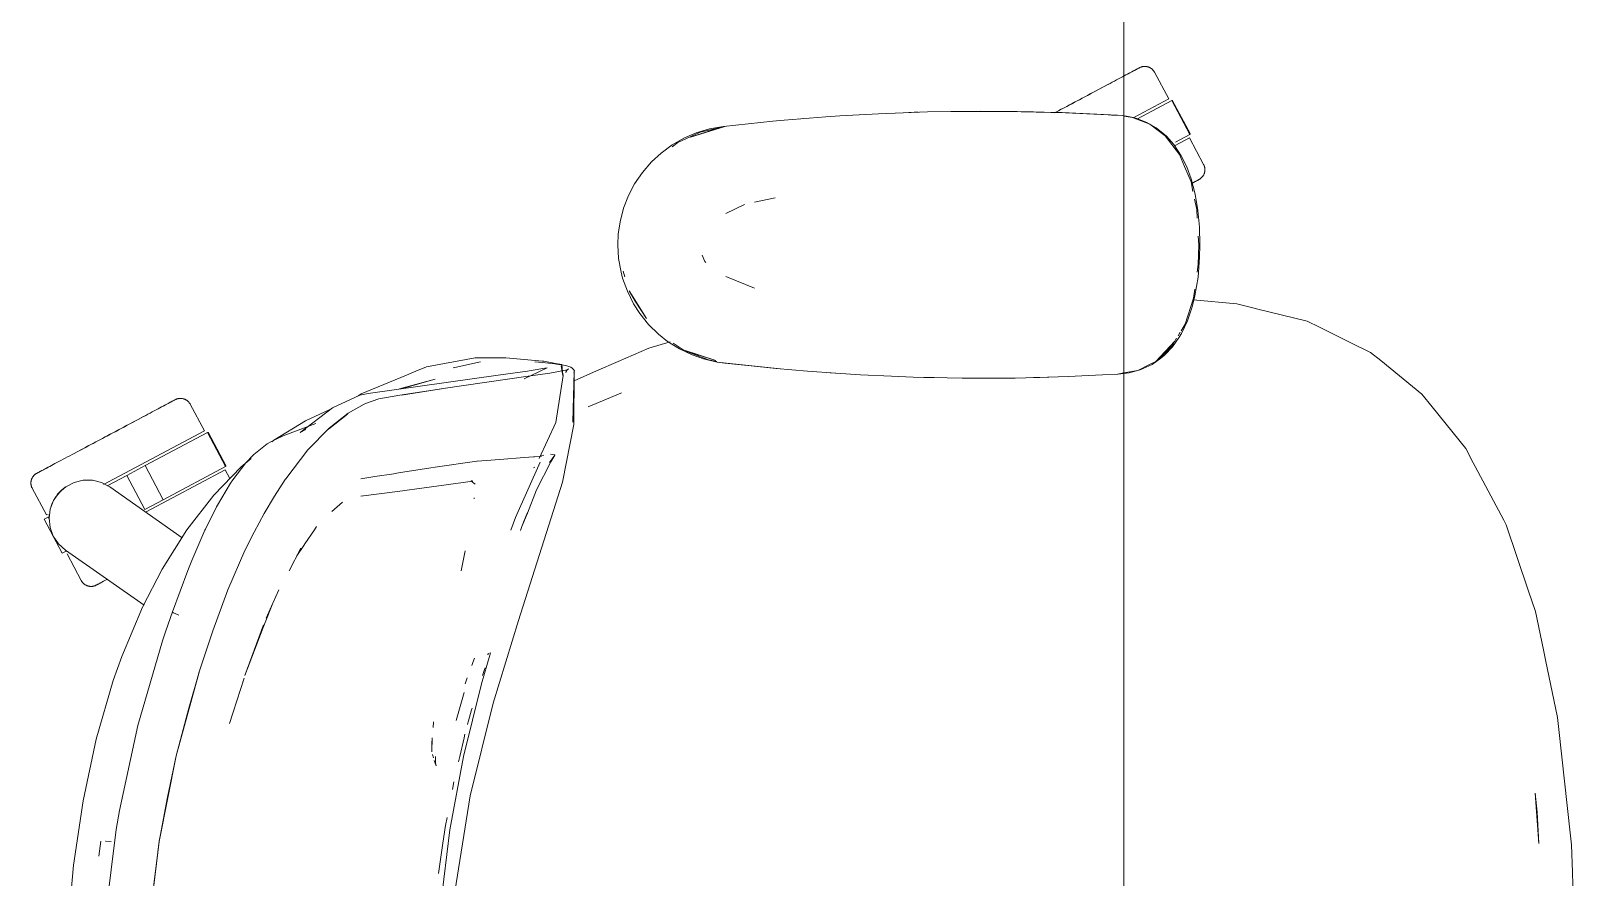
# Model space of a CAD drawing. Header units: millimetres. Extents: x 155927 to 295199, y -4084 to 97293.
# Drawn here: x 179782 to 180343, y 10478 to 10785 of the extents above; entities that cross this region are included whole.
import ezdxf

# ---------------------------------------------------------------- set-up
doc = ezdxf.new("R2010")
doc.units = ezdxf.units.MM
doc.header["$MEASUREMENT"] = 0
doc.layers.add('G-IMPT', color=8, linetype='CONTINUOUS', lineweight=9)
doc.layers.add('I-FURN', color=8, linetype='CONTINUOUS', lineweight=9)

msp = doc.modelspace()

# ---------------------------------------------------------------- linework, layer by layer
at = {"layer": 'G-IMPT'}
for p, q in [((180051.37, 10752.03), (180033.44, 10750.12)), ((180055.5, 10752.37), (180051.37, 10752.03)), ((180070.55, 10753.62), (180055.5, 10752.37)), ((180062.37, 10752.97), (180060.69, 10752.8)), ((180070.55, 10753.62), (180075.64, 10753.95)), ((180075.64, 10753.95), (180089.78, 10754.76)), ((180095.8, 10755.01), (180089.78, 10754.76)), ((180095.8, 10755.01), (180107.56, 10755.4)), ((180100.69, 10755.15), (180102.62, 10755.26)), ((180102.62, 10755.26), (180104.12, 10755.28)), ((180115.98, 10755.57), (180107.56, 10755.4)), ((180115.98, 10755.57), (180126.78, 10755.65)), ((180115.98, 10755.57), (180136.17, 10755.61)), ((180115.98, 10755.57), (180146, 10755.45)), ((180146, 10755.45), (180126.78, 10755.65)), ((180136.17, 10755.61), (180146, 10755.45)), ((180136.17, 10755.61), (180157.56, 10755.11)), ((180136.17, 10755.61), (180156.35, 10755.15)), ((180136.17, 10755.57), (180138.2, 10755.59)), ((180138.2, 10755.59), (180140.11, 10755.52)), ((180146, 10755.45), (180157.56, 10755.11)), ((180157.56, 10755.11), (180156.35, 10755.15)), ((180156.35, 10755.15), (180178.14, 10754.06)), ((180156.35, 10755.15), (180176.53, 10754.17)), ((180157.56, 10755.11), (180178.14, 10754.06)), ((180174.3, 10754.25), (180176.53, 10754.17)), ((180178.14, 10754.06), (180176.53, 10754.17)), ((180178.14, 10754.06), (180179.78, 10753.81)), ((180182, 10753.34), (180178.83, 10753.82)), ((180182.18, 10753.36), (180179.78, 10753.81)), ((180182, 10753.34), (180188.2, 10750.93)), ((180182.18, 10753.36), (180183.52, 10752.99)), ((180187.17, 10751.6), (180183.52, 10752.99)), ((180187.17, 10751.6), (180190.6, 10749.64)), ((180188.2, 10750.93), (180193.82, 10746.76)), ((180019.3, 10745.95), (180014.85, 10743.44)), ((180024.98, 10748.08), (180016.92, 10744.34)), ((180019.3, 10745.95), (180023.53, 10747.76)), ((180033.95, 10750.12), (180021.49, 10746.29)), ((180021.49, 10746.29), (180030.64, 10749.21)), ((180023.53, 10747.76), (180028.4, 10749.23)), ((180024.98, 10748.08), (180033.39, 10749.99)), ((180033.44, 10750.12), (180028.4, 10749.23)), ((180033.95, 10750.12), (180030.64, 10749.21)), ((180190.6, 10749.64), (180194.34, 10746.57)), ((180193.82, 10746.76), (180199.04, 10739.97)), ((180197.01, 10743.53), (180194.34, 10746.57)), ((180010.77, 10740.44), (180007.33, 10737.28)), ((180010.77, 10740.44), (180014.85, 10743.44)), ((180014.81, 10742.75), (180016.92, 10744.34)), ((180199.66, 10739.48), (180197.01, 10743.53)), ((180199.04, 10739.97), (180200.88, 10735.58)), ((180004.01, 10733.44), (180007.33, 10737.28)), ((180199.66, 10739.48), (180201.65, 10735.41)), ((180203.21, 10729.96), (180200.88, 10735.58)), ((180203.23, 10731.07), (180201.65, 10735.41)), ((180001.18, 10729.27), (179998.99, 10725.11)), ((180001.18, 10729.27), (180004.01, 10733.44)), ((180203.21, 10729.96), (180203.91, 10726.49)), ((180203.23, 10731.07), (180204.66, 10725.59)), ((179998.99, 10725.11), (179997.16, 10720.4)), ((180052.16, 10724.15), (180044.72, 10722.58)), ((180204.48, 10723.75), (180205.25, 10720)), ((180205.66, 10719.66), (180204.66, 10725.59)), ((179995.9, 10715.53), (179997.16, 10720.4)), ((180034.32, 10718.55), (180041.11, 10721.82)), ((180040.92, 10721.77), (180041.11, 10721.82)), ((180205.25, 10720), (180205.44, 10716.79)), ((180205.66, 10719.66), (180206.23, 10713.51)), ((179995.9, 10715.53), (179995.25, 10711.02)), ((180206.41, 10707.17), (180206.23, 10713.51)), ((179995.08, 10707.17), (179995.25, 10711.02)), ((179995.08, 10707.17), (179995.37, 10702.13)), ((180205.8, 10700.01), (180206.03, 10707.17)), ((180205.84, 10710.28), (180206.03, 10707.17)), ((180206.32, 10702.66), (180206.41, 10707.17)), ((179995.37, 10702.13), (179996.25, 10697.18)), ((180025.69, 10703.34), (180026.71, 10701.12)), ((180026.71, 10701.12), (180026.66, 10701.2)), ((180026.71, 10701.12), (180027, 10700.67)), ((180206.32, 10702.66), (180205.74, 10695.35)), ((179996.25, 10697.18), (179996.82, 10695.05)), ((179998.53, 10690.28), (179996.82, 10695.05)), ((179997.62, 10695.49), (179997, 10697.52)), ((180044.66, 10691.45), (180034.23, 10695.6)), ((180204.62, 10688.59), (180205.74, 10695.35)), ((180205.8, 10700.01), (180205.41, 10697.22)), ((179998.53, 10690.28), (180000.77, 10685.77)), ((179999.17, 10690.38), (180001.33, 10686.7)), ((179999.17, 10690.38), (180005.5, 10680.43)), ((180204.54, 10691.04), (180204.07, 10687.75)), ((180000.77, 10685.77), (180003.03, 10682.22)), ((180001.33, 10686.7), (180005.5, 10680.43)), ((180204.07, 10687.75), (180201.04, 10678.35)), ((180203.65, 10684.66), (180201.91, 10679.57)), ((180203.65, 10684.66), (180204.62, 10688.59)), ((180203.94, 10687.13), (180219.82, 10685.68)), ((180219.82, 10685.68), (180225.11, 10684.38)), ((180227.48, 10683.8), (180225.11, 10684.38)), ((180245.42, 10679.4), (180227.48, 10683.8)), ((180006.22, 10678.25), (180003.03, 10682.22)), ((180006.22, 10678.25), (180009.83, 10674.7)), ((180201.04, 10678.35), (180199.58, 10675.9)), ((180201.91, 10679.57), (180199.7, 10674.94)), ((180249.79, 10677.25), (180245.42, 10679.4)), ((180009.83, 10674.7), (180013.14, 10672.08)), ((180197.28, 10672.14), (180190.37, 10664.75)), ((180197.28, 10672.14), (180196, 10670.67)), ((180197.97, 10673.21), (180196.08, 10670.05)), ((180196.45, 10670.11), (180198.9, 10673.56)), ((180199.3, 10675.43), (180198.47, 10674.05)), ((180199.7, 10674.94), (180198.9, 10673.56)), ((180249.79, 10677.25), (180261.25, 10671.61)), ((180006.3, 10669.63), (179995.18, 10664.78)), ((180006.3, 10669.63), (180014.12, 10671.89)), ((180017.46, 10669.35), (180013.14, 10672.08)), ((180018.78, 10668.95), (180015.21, 10671.38)), ((180017.46, 10669.35), (180022.04, 10667.16)), ((180018.78, 10668.95), (180021.49, 10668.05)), ((180018.78, 10668.95), (180030.64, 10665.14)), ((180028.01, 10665.35), (180019.82, 10668.55)), ((180021.49, 10668.05), (180030.64, 10665.14)), ((180022.04, 10667.16), (180026.18, 10665.71)), ((180196.08, 10670.05), (180190.37, 10664.75)), ((180190.37, 10664.75), (180192.78, 10666.98)), ((180193.59, 10667.06), (180192.26, 10665.93)), ((180195.86, 10670.52), (180192.78, 10666.98)), ((180193.59, 10667.06), (180196.45, 10670.11)), ((180268.42, 10668.08), (180261.25, 10671.61)), ((180272.07, 10665.11), (180268.42, 10668.08)), ((179918.39, 10659.82), (179921.76, 10661.21)), ((179925.62, 10662.81), (179921.76, 10661.21)), ((179943.31, 10666.05), (179925.62, 10662.81)), ((179935.87, 10662.59), (179935.3, 10662.44)), ((179945.18, 10664.64), (179935.87, 10662.59)), ((179943.31, 10666.05), (179950.28, 10666.07)), ((179954.45, 10666.07), (179950.28, 10666.07)), ((179951.59, 10659.86), (179962.25, 10661.3)), ((179958.41, 10665.73), (179954.45, 10666.07)), ((179958.41, 10665.73), (179967.73, 10664.93)), ((179961.01, 10658.49), (179969.44, 10662.49)), ((179963.55, 10661.52), (179962.25, 10661.3)), ((179968.57, 10662.35), (179963.55, 10661.52)), ((179967.56, 10664.41), (179964.97, 10664.62)), ((179967.56, 10664.41), (179972.25, 10663.89)), ((179967.73, 10664.93), (179968.2, 10664.89)), ((179972.45, 10664.08), (179968.2, 10664.89)), ((179969.44, 10662.49), (179968.57, 10662.35)), ((179976.68, 10661.69), (179970.41, 10660.59)), ((179972.86, 10663.82), (179972.25, 10663.89)), ((179972.45, 10664.08), (179974.77, 10663.63)), ((179972.86, 10663.82), (179976.14, 10663.28)), ((179974.54, 10663.22), (179975.16, 10659.68)), ((179974.54, 10663.22), (179975.22, 10659.64)), ((179975.16, 10659.68), (179974.77, 10663.63)), ((179976.06, 10661.52), (179977.15, 10662.08)), ((179976.06, 10661.52), (179976.68, 10661.69)), ((179976.14, 10663.28), (179978, 10662.73)), ((179976.33, 10661.15), (179976.25, 10660.65)), ((179976.33, 10661.15), (179976.65, 10661.69)), ((179976.65, 10661.69), (179977.15, 10662.08)), ((179978.54, 10662.41), (179978, 10662.73)), ((179978.54, 10662.41), (179978.92, 10661.92)), ((179978.7, 10642.78), (179979.28, 10661.22)), ((179979.31, 10661.34), (179978.92, 10661.92)), ((179979.31, 10661.34), (179979.12, 10660.48)), ((179987.34, 10661.36), (179979.17, 10657.79)), ((179979.28, 10661.22), (179979.18, 10660.76)), ((179995.18, 10664.78), (179987.34, 10661.36)), ((180031.14, 10664.55), (180026.18, 10665.71)), ((180031.06, 10664.77), (180028.01, 10665.35)), ((180031.14, 10664.55), (180054.09, 10662.1)), ((180031.14, 10664.55), (180033.95, 10664.22)), ((180031.14, 10664.55), (180052.57, 10662.2)), ((180054.09, 10662.1), (180033.95, 10664.22)), ((180052.57, 10662.2), (180063.97, 10661.22)), ((180074.26, 10660.49), (180063.97, 10661.22)), ((180183.88, 10661.54), (180178.83, 10660.6)), ((180180.76, 10660.67), (180184.72, 10661.74)), ((180188.14, 10663.64), (180183.88, 10661.54)), ((180189.04, 10663.72), (180184.72, 10661.74)), ((180188.14, 10663.64), (180190.37, 10664.75)), ((180189.04, 10663.72), (180192.26, 10665.93)), ((180272.07, 10665.11), (180287.02, 10652.94)), ((179901.94, 10653.03), (179918.39, 10659.82)), ((179951.59, 10659.86), (179904.37, 10653.19)), ((179928.8, 10658.31), (179915.85, 10654.81)), ((179928.8, 10658.31), (179916.91, 10654.96)), ((179931.68, 10654.92), (179962.56, 10659.47)), ((179962.56, 10659.47), (179970.41, 10660.59)), ((179972.51, 10642.59), (179975.22, 10659.64)), ((179978.7, 10642.78), (179979.18, 10660.76)), ((179979.12, 10660.48), (179979.14, 10660.59)), ((179979.14, 10641.89), (179979.18, 10660.76)), ((179979.18, 10660.76), (179979.14, 10660.59)), ((180072.22, 10660.62), (180070.8, 10660.76)), ((180072.22, 10660.62), (180074.12, 10660.53)), ((180074.26, 10660.49), (180083.13, 10659.93)), ((180094.44, 10659.39), (180083.13, 10659.93)), ((180094.44, 10659.39), (180102.31, 10659.09)), ((180114.62, 10658.8), (180102.31, 10659.09)), ((180106.19, 10659.01), (180107.84, 10658.93)), ((180107.84, 10658.93), (180109.92, 10658.93)), ((180114.62, 10658.8), (180120.09, 10658.73)), ((180134.81, 10658.72), (180120.09, 10658.73)), ((180139.32, 10658.77), (180134.81, 10658.72)), ((180139.32, 10658.77), (180154.99, 10659.15)), ((180146.04, 10658.95), (180148.26, 10658.95)), ((180151.59, 10659.09), (180148.26, 10658.95)), ((180154.99, 10659.15), (180158.53, 10659.27)), ((180171.09, 10659.89), (180158.53, 10659.27)), ((180171.09, 10659.89), (180176.76, 10660.17)), ((180178.83, 10660.6), (180176.53, 10660.17)), ((180176.76, 10660.17), (180178.83, 10660.43)), ((180178.83, 10660.43), (180180.76, 10660.67)), ((179891.44, 10647.91), (179898.02, 10650.97)), ((179898.02, 10650.97), (179901.38, 10652.54)), ((179900.77, 10652.26), (179901.94, 10653.03)), ((179904.37, 10653.19), (179901.38, 10652.54)), ((179903.45, 10649.47), (179908.24, 10651.22)), ((179908.24, 10651.22), (179915.91, 10652.53)), ((179931.08, 10654.82), (179915.91, 10652.53)), ((179931.68, 10654.92), (179916.49, 10652.59)), ((179931.08, 10654.82), (179916.49, 10652.59)), ((179984.28, 10648.33), (179996.14, 10653.25)), ((179996.4, 10653.35), (179996.14, 10653.25)), ((180287.02, 10652.94), (180290.78, 10648.27)), ((179879.79, 10638.99), (179891.44, 10647.91)), ((179881.68, 10643.28), (179890.31, 10647.26)), ((179896.97, 10645.64), (179890.02, 10640.25)), ((179890.23, 10640.55), (179897.2, 10645.97)), ((179896.97, 10645.64), (179893.59, 10643.05)), ((179897.2, 10645.97), (179903.03, 10649.26)), ((179903.45, 10649.47), (179903.03, 10649.26)), ((180302.99, 10633.14), (180290.78, 10648.27)), ((179870.23, 10636.16), (179881.68, 10643.28)), ((179885.45, 10642.23), (179873.54, 10637.72)), ((179879.79, 10638.99), (179881.74, 10640.11)), ((179890.23, 10640.55), (179882.5, 10632.65)), ((179890.02, 10640.25), (179893.59, 10643.05)), ((179972.51, 10642.59), (179966.55, 10629.49)), ((179974.94, 10620.94), (179979.14, 10641.89)), ((179867.74, 10634.86), (179862.88, 10630.99)), ((179868.88, 10635.47), (179867.74, 10634.86)), ((179868.88, 10635.47), (179871.31, 10636.64)), ((179870.23, 10636.16), (179869.47, 10635.66)), ((179871.31, 10636.64), (179873.54, 10637.72)), ((180302.99, 10633.14), (180305.7, 10628.01)), ((179859.98, 10627.97), (179855.27, 10621.84)), ((179861.98, 10629.55), (179858.31, 10626.55)), ((179859.98, 10627.97), (179862.88, 10630.99)), ((179882.5, 10632.65), (179874.47, 10622.21)), ((179943.92, 10628.61), (179928.71, 10626.4)), ((179943.92, 10628.61), (179944, 10628.62)), ((179944, 10628.62), (179952.25, 10629.24)), ((179961.09, 10629.87), (179952.25, 10629.24)), ((179957.97, 10608.12), (179966.89, 10628.27)), ((179961.09, 10629.87), (179964.5, 10630.12)), ((179964.87, 10630.17), (179964.5, 10630.12)), ((179964.87, 10630.17), (179967.33, 10630.45)), ((179965.52, 10618.22), (179970.8, 10628.33)), ((179967.33, 10630.45), (179967.39, 10630.47)), ((179968.17, 10630.75), (179967.39, 10630.47)), ((179972.15, 10630.79), (179970.31, 10628.08)), ((179970.58, 10631.15), (179971.43, 10631.06)), ((179972.15, 10630.79), (179970.8, 10628.33)), ((179971.43, 10631.06), (179972.12, 10630.91)), ((179972.12, 10630.91), (179972.15, 10630.79)), ((179972.15, 10630.79), (179972.18, 10630.62)), ((180306.42, 10626.63), (180305.7, 10628.01)), ((179858.31, 10626.55), (179848.35, 10616.25)), ((179855.27, 10621.84), (179854.4, 10620.55)), ((179870.42, 10615.86), (179874.31, 10621.96)), ((179874.47, 10622.21), (179874.31, 10621.96)), ((179906.89, 10622.96), (179901.81, 10622.22)), ((179906.89, 10622.96), (179913.72, 10624.03)), ((179913.72, 10624.03), (179915.38, 10624.29)), ((179927.16, 10626.15), (179915.38, 10624.29)), ((179928.71, 10626.4), (179927.16, 10626.15)), ((179964.51, 10626.1), (179964.95, 10626.37)), ((180306.42, 10626.63), (180316.72, 10607.12)), ((179838.55, 10603.65), (179848.35, 10616.25)), ((179849.67, 10612.55), (179854.4, 10620.55)), ((179915.08, 10617.61), (179901.72, 10615.83)), ((179915.08, 10617.61), (179942.41, 10621.35)), ((179943.26, 10620.23), (179941.7, 10621.47)), ((179941.91, 10621.44), (179942.15, 10621.39)), ((179942.41, 10621.35), (179942.15, 10621.39)), ((179958.95, 10570.7), (179974.94, 10620.94)), ((179965.52, 10618.22), (179962.26, 10609.75)), ((179845.14, 10603.5), (179849.67, 10612.55)), ((179845.14, 10603.5), (179849.36, 10611.95)), ((179845.36, 10603.94), (179849.67, 10612.55)), ((179849.67, 10612.55), (179849.36, 10611.95)), ((179870.42, 10615.86), (179866.66, 10609.63)), ((179891.22, 10610.33), (179895.13, 10613.67)), ((179901.72, 10615.83), (179902.19, 10615.97)), ((179942.91, 10615.28), (179942.87, 10614.93)), ((179863.09, 10602.84), (179866.66, 10609.63)), ((179884.95, 10603.7), (179885.7, 10604.8)), ((179956.22, 10603.53), (179957.97, 10608.12)), ((179960.25, 10604.85), (179959.69, 10603.44)), ((179960.25, 10604.85), (179962.27, 10609.96)), ((179962.26, 10609.75), (179960.25, 10604.85)), ((179962.27, 10609.96), (179960.87, 10606.42)), ((180316.72, 10607.12), (180317.6, 10605.46)), ((180325.75, 10581.38), (180317.6, 10605.46)), ((179838.55, 10603.65), (179829.57, 10589.36)), ((179845.14, 10603.5), (179840.37, 10592.54)), ((179845.36, 10603.94), (179845.14, 10603.5)), ((179863.09, 10602.84), (179859.7, 10596.11)), ((179881.45, 10598.56), (179884.95, 10603.7)), ((179853.52, 10581.89), (179859.7, 10596.11)), ((179875.75, 10588.76), (179880.01, 10597)), ((179878.5, 10594.23), (179881.06, 10597.99)), ((179878.5, 10594.23), (179880.01, 10597)), ((179881.06, 10597.99), (179881.45, 10598.56)), ((179938.23, 10588.81), (179939.64, 10596.06)), ((179829.57, 10589.36), (179822.48, 10575.58)), ((179838.89, 10588.86), (179833.32, 10573.9)), ((179840.37, 10592.54), (179838.89, 10588.86)), ((179853.52, 10581.89), (179848.06, 10567.01)), ((179869.75, 10577.01), (179867.03, 10569.93)), ((179869.75, 10577.01), (179867.44, 10571.56)), ((179871.95, 10581.86), (179869.75, 10577.01)), ((180325.75, 10581.38), (180328.26, 10573.94)), ((179814.96, 10557.61), (179822.48, 10575.58)), ((179833.36, 10573.9), (179830.95, 10566.96)), ((179833.32, 10573.9), (179833.35, 10573.76)), ((179833.35, 10573.76), (179833.36, 10573.9)), ((179833.35, 10573.76), (179833.76, 10573.5)), ((179833.35, 10573.76), (179833.37, 10573.72)), ((179833.76, 10573.5), (179833.37, 10573.72)), ((179834.59, 10573.11), (179833.76, 10573.5)), ((179833.94, 10573.39), (179833.76, 10573.5)), ((179834.59, 10573.11), (179833.94, 10573.39)), ((179834.59, 10573.11), (179835.64, 10572.69)), ((179834.59, 10573.11), (179835.05, 10572.91)), ((179835.64, 10572.69), (179835.05, 10572.91)), ((180331.13, 10560.12), (180328.26, 10573.94)), ((179829.76, 10563.36), (179830.95, 10566.96)), ((179843.05, 10552.09), (179848.06, 10567.01)), ((179859.65, 10550.75), (179866.47, 10569.16)), ((179859.65, 10550.75), (179866.36, 10568.2)), ((179866.36, 10568.2), (179867.03, 10569.93)), ((179958.95, 10570.7), (179949.77, 10540.72)), ((179820.81, 10532.53), (179829.76, 10563.36)), ((180331.9, 10556.44), (180331.13, 10560.12)), ((179811.89, 10548.87), (179814.96, 10557.61)), ((179942.41, 10555.42), (179942.04, 10554.41)), ((179942.41, 10555.42), (179943.03, 10557.08)), ((179945.54, 10547.67), (179948.61, 10558.1)), ((179947.72, 10558.36), (179948.33, 10558.74)), ((179947.72, 10558.36), (179947.93, 10558.5)), ((179948.68, 10558.37), (179948.61, 10558.1)), ((179948.75, 10558.67), (179948.68, 10558.37)), ((179948.72, 10559.13), (179948.81, 10558.89)), ((179948.81, 10558.89), (179948.75, 10558.67)), ((180331.9, 10556.44), (180336.24, 10535.49)), ((179811.89, 10548.87), (179805.72, 10527.63)), ((179834.67, 10521.59), (179843.05, 10552.09)), ((179834.67, 10521.59), (179843.1, 10552)), ((179839.32, 10538.84), (179843.1, 10552)), ((179854.12, 10533.28), (179859.37, 10549.77)), ((179939.7, 10547.66), (179940.43, 10549.88)), ((179946.7, 10552.87), (179945.96, 10550.77)), ((179946.7, 10552.87), (179946.94, 10553.53)), ((179939.26, 10544.57), (179936.43, 10534.46)), ((179938.99, 10521.35), (179945.54, 10547.67)), ((179839.32, 10538.84), (179834.67, 10521.59)), ((179940.85, 10534.25), (179941.96, 10538.25)), ((179941.46, 10507.04), (179949.77, 10540.72)), ((179941.96, 10538.25), (179942.17, 10538.93)), ((179820.81, 10532.53), (179814.15, 10501.74)), ((179854.12, 10533.28), (179855.2, 10536.72)), ((179927.97, 10531.86), (179928.18, 10533.95)), ((179940.53, 10533.11), (179940.48, 10532.93)), ((179940.85, 10534.25), (179940.53, 10533.11)), ((180336.24, 10535.49), (180336.73, 10531.08)), ((179805.72, 10527.63), (179800.9, 10505.27)), ((179927.57, 10523), (179927.66, 10528.06)), ((179927.66, 10528.06), (179927.57, 10525.79)), ((179939.23, 10528.09), (179937.67, 10521.34)), ((179939.23, 10528.09), (179939.56, 10529.39)), ((180340.86, 10493.63), (180336.73, 10531.08)), ((179834.67, 10521.59), (179828.5, 10490.47)), ((179834.67, 10521.59), (179828.5, 10490.55)), ((179834.67, 10521.59), (179831.59, 10506.57)), ((179927.57, 10523), (179927.57, 10525.79)), ((179928.15, 10520.88), (179927.82, 10522.05)), ((179928.85, 10521.16), (179928.86, 10521.3)), ((179928.89, 10519), (179928.86, 10521.3)), ((179938.99, 10521.35), (179934.06, 10494.69)), ((179937.22, 10519.36), (179937.67, 10521.34)), ((179929.11, 10517.95), (179928.42, 10519.9)), ((179928.89, 10519), (179929.11, 10517.95)), ((179935.02, 10509.32), (179935.56, 10512.13)), ((179800.9, 10505.27), (179797.41, 10481.85)), ((179828.5, 10490.47), (179831.59, 10506.57)), ((179941.46, 10507.04), (179935.46, 10469.12)), ((180329.46, 10489.79), (180328.21, 10508.07)), ((180328.21, 10508.07), (180328.82, 10501.13)), ((179812.96, 10494.82), (179814.15, 10501.74)), ((179933.09, 10499.21), (179932.54, 10496.31)), ((180329.46, 10489.79), (180328.82, 10501.13)), ((179809.15, 10464.65), (179812.96, 10494.82)), ((179934.06, 10494.69), (179930.76, 10467.77)), ((179931.44, 10489.06), (179932.29, 10494.68)), ((179932.29, 10494.68), (179932.54, 10496.31)), ((180340.86, 10493.63), (180341.34, 10489.26)), ((179807.31, 10490.55), (179806.66, 10485.14)), ((179811.17, 10490.51), (179809.07, 10490.58)), ((179809.07, 10490.58), (179809.18, 10490.58)), ((179824.67, 10458.95), (179828.5, 10490.55)), ((179824.71, 10458.91), (179828.5, 10490.47)), ((179828.5, 10490.47), (179826.55, 10474.99)), ((179931.44, 10489.06), (179930.15, 10480.53)), ((180341.67, 10479.32), (180341.34, 10489.26)), ((179797.41, 10481.85), (179795.15, 10456.28)), ((179930.15, 10480.53), (179929.96, 10478.87)), ((180341.67, 10479.32), (180343.37, 10427.14))]:
    msp.add_line(p, q, dxfattribs=at)
at = {"layer": 'I-FURN'}
for p, q in [((180178.83, 10982.71), (180178.83, 9382.71)), ((180178.83, 9382.71), (180178.83, 10982.71)), ((180177.6, 10767.79), (180176.89, 10767.42)), ((180178.28, 10768.15), (180177.6, 10767.79)), ((180178.93, 10768.5), (180178.28, 10768.15)), ((180179.54, 10768.82), (180178.93, 10768.5)), ((180180.13, 10769.13), (180179.54, 10768.82)), ((180179.81, 10768.97), (180180.38, 10769.27)), ((180180.68, 10769.43), (180180.13, 10769.13)), ((180180.38, 10769.27), (180180.92, 10769.56)), ((180181.19, 10769.7), (180180.68, 10769.43)), ((180180.92, 10769.56), (180181.42, 10769.82)), ((180181.68, 10769.96), (180181.19, 10769.7)), ((180181.42, 10769.82), (180181.89, 10770.07)), ((180182.12, 10770.2), (180181.68, 10769.96)), ((180181.89, 10770.07), (180182.32, 10770.3)), ((180182.53, 10770.41), (180182.12, 10770.2)), ((180182.32, 10770.3), (180182.71, 10770.51)), ((180182.91, 10770.61), (180182.53, 10770.41)), ((180182.71, 10770.51), (180183.06, 10770.7)), ((180183.24, 10770.79), (180182.91, 10770.61)), ((180183.06, 10770.7), (180183.38, 10770.87)), ((180183.54, 10770.95), (180183.24, 10770.79)), ((180183.38, 10770.87), (180183.66, 10771.01)), ((180183.8, 10771.09), (180183.54, 10770.95)), ((180183.66, 10771.01), (180183.9, 10771.14)), ((180184.02, 10771.2), (180183.8, 10771.09)), ((180183.9, 10771.14), (180184.1, 10771.25)), ((180184.2, 10771.3), (180184.02, 10771.2)), ((180184.1, 10771.25), (180184.26, 10771.34)), ((180184.34, 10771.37), (180184.2, 10771.3)), ((180184.26, 10771.34), (180184.39, 10771.4)), ((180184.44, 10771.43), (180184.34, 10771.37)), ((180184.39, 10771.4), (180184.47, 10771.44)), ((180184.5, 10771.46), (180184.44, 10771.43)), ((180184.47, 10771.44), (180184.51, 10771.47)), ((180184.52, 10771.47), (180184.5, 10771.46)), ((180184.51, 10771.47), (180184.52, 10771.47)), ((180184.52, 10771.47), (180184.66, 10771.54)), ((180184.66, 10771.54), (180184.81, 10771.61)), ((180184.81, 10771.61), (180184.96, 10771.67)), ((180184.96, 10771.67), (180185.11, 10771.72)), ((180185.11, 10771.72), (180185.26, 10771.77)), ((180185.26, 10771.77), (180185.42, 10771.82)), ((180185.42, 10771.82), (180185.57, 10771.85)), ((180185.57, 10771.85), (180185.73, 10771.88)), ((180185.73, 10771.88), (180185.89, 10771.91)), ((180185.89, 10771.91), (180186.05, 10771.92)), ((180186.05, 10771.92), (180186.21, 10771.94)), ((180186.21, 10771.94), (180186.37, 10771.94)), ((180186.37, 10771.94), (180186.53, 10771.94)), ((180186.53, 10771.94), (180186.7, 10771.93)), ((180186.7, 10771.93), (180186.86, 10771.92)), ((180186.86, 10771.92), (180187.02, 10771.89)), ((180187.02, 10771.89), (180187.17, 10771.87)), ((180187.17, 10771.87), (180187.33, 10771.83)), ((180187.33, 10771.83), (180187.49, 10771.79)), ((180187.49, 10771.79), (180187.64, 10771.75)), ((180187.64, 10771.75), (180187.8, 10771.69)), ((180187.8, 10771.69), (180187.95, 10771.64)), ((180187.95, 10771.64), (180188.09, 10771.57)), ((180188.09, 10771.57), (180188.24, 10771.5)), ((180188.24, 10771.5), (180188.38, 10771.43)), ((180188.38, 10771.43), (180188.52, 10771.34)), ((180188.52, 10771.34), (180188.66, 10771.26)), ((180188.66, 10771.26), (180188.79, 10771.16)), ((180188.79, 10771.16), (180188.92, 10771.07)), ((180188.92, 10771.07), (180189.04, 10770.96)), ((180189.04, 10770.96), (180189.16, 10770.86)), ((180189.16, 10770.86), (180189.28, 10770.74)), ((180189.28, 10770.74), (180189.39, 10770.63)), ((180189.39, 10770.63), (180189.49, 10770.51)), ((180189.49, 10770.51), (180189.59, 10770.38)), ((180189.59, 10770.38), (180189.69, 10770.25)), ((180189.69, 10770.25), (180189.78, 10770.12)), ((180189.78, 10770.12), (180189.87, 10769.98)), ((180189.87, 10769.98), (180189.95, 10769.84)), ((180189.95, 10769.84), (180189.97, 10769.8)), ((180195.12, 10760.12), (180189.97, 10769.8)), ((180166.06, 10761.66), (180167.03, 10762.17)), ((180167.54, 10762.44), (180166.59, 10761.94)), ((180167.03, 10762.17), (180167.98, 10762.68)), ((180168.49, 10762.95), (180167.54, 10762.44)), ((180167.98, 10762.68), (180168.92, 10763.17)), ((180169.42, 10763.44), (180168.49, 10762.95)), ((180168.92, 10763.17), (180169.84, 10763.67)), ((180170.33, 10763.93), (180169.42, 10763.44)), ((180169.84, 10763.67), (180170.75, 10764.15)), ((180171.23, 10764.4), (180170.33, 10763.93)), ((180170.75, 10764.15), (180171.63, 10764.62)), ((180172.1, 10764.87), (180171.23, 10764.4)), ((180171.63, 10764.62), (180172.5, 10765.08)), ((180172.96, 10765.32), (180172.1, 10764.87)), ((180172.5, 10765.08), (180173.35, 10765.53)), ((180173.8, 10765.77), (180172.96, 10765.32)), ((180174.61, 10766.2), (180173.8, 10765.77)), ((180175.4, 10766.62), (180174.61, 10766.2)), ((180176.16, 10767.02), (180175.4, 10766.62)), ((180176.89, 10767.42), (180176.16, 10767.02)), ((180155.11, 10755.83), (180156.1, 10756.36)), ((180156.64, 10756.65), (180155.64, 10756.12)), ((180156.1, 10756.36), (180157.1, 10756.89)), ((180157.64, 10757.18), (180156.64, 10756.65)), ((180157.1, 10756.89), (180158.1, 10757.42)), ((180158.65, 10757.71), (180157.64, 10757.18)), ((180158.1, 10757.42), (180159.11, 10757.96)), ((180159.65, 10758.25), (180158.65, 10757.71)), ((180159.11, 10757.96), (180160.11, 10758.49)), ((180160.66, 10758.78), (180159.65, 10758.25)), ((180160.11, 10758.49), (180161.12, 10759.03)), ((180161.66, 10759.31), (180160.66, 10758.78)), ((180161.12, 10759.03), (180162.12, 10759.56)), ((180162.66, 10759.85), (180161.66, 10759.31)), ((180162.12, 10759.56), (180163.12, 10760.09)), ((180163.65, 10760.37), (180162.66, 10759.85)), ((180163.12, 10760.09), (180164.11, 10760.62)), ((180164.64, 10760.9), (180163.65, 10760.37)), ((180164.11, 10760.62), (180165.09, 10761.14)), ((180165.62, 10761.42), (180164.64, 10760.9)), ((180165.09, 10761.14), (180166.06, 10761.66)), ((180166.59, 10761.94), (180165.62, 10761.42)), ((180195.12, 10760.12), (180182.45, 10753.38)), ((180183.73, 10752.93), (180196.24, 10759.58)), ((180196.24, 10759.58), (180202.81, 10747.22)), ((180202.98, 10747.31), (180196.41, 10759.67)), ((180154.65, 10755.59), (180153.67, 10755.07)), ((180154.12, 10755.31), (180155.11, 10755.83)), ((180155.64, 10756.12), (180154.65, 10755.59)), ((180202.63, 10745.99), (180197.44, 10743.23)), ((180202.81, 10747.22), (180197.52, 10744.41)), ((180207.78, 10736.3), (180202.63, 10745.99)), ((180207.78, 10736.3), (180207.85, 10736.16)), ((180207.85, 10736.16), (180207.92, 10736.01)), ((180207.92, 10736.01), (180207.98, 10735.86)), ((180207.98, 10735.86), (180208.03, 10735.71)), ((180208.03, 10735.71), (180208.08, 10735.56)), ((180208.08, 10735.56), (180208.13, 10735.4)), ((180208.13, 10735.4), (180208.16, 10735.25)), ((180208.16, 10735.25), (180208.19, 10735.09)), ((180208.19, 10735.09), (180208.22, 10734.93)), ((180208.23, 10733.96), (180208.2, 10733.8)), ((180208.22, 10734.93), (180208.23, 10734.77)), ((180208.23, 10734.77), (180208.25, 10734.61)), ((180208.24, 10734.12), (180208.23, 10733.96)), ((180208.25, 10734.29), (180208.24, 10734.12)), ((180208.25, 10734.61), (180208.25, 10734.45)), ((180208.25, 10734.45), (180208.25, 10734.29)), ((180203.48, 10729.45), (180203.91, 10729.68)), ((180204.13, 10729.8), (180203.72, 10729.58)), ((180203.91, 10729.68), (180204.3, 10729.89)), ((180204.5, 10730), (180204.13, 10729.8)), ((180204.3, 10729.89), (180204.66, 10730.08)), ((180204.84, 10730.17), (180204.5, 10730)), ((180204.66, 10730.08), (180204.98, 10730.25)), ((180205.13, 10730.33), (180204.84, 10730.17)), ((180204.98, 10730.25), (180205.26, 10730.4)), ((180205.39, 10730.47), (180205.13, 10730.33)), ((180205.26, 10730.4), (180205.5, 10730.53)), ((180205.61, 10730.59), (180205.39, 10730.47)), ((180205.5, 10730.53), (180205.7, 10730.63)), ((180205.79, 10730.68), (180205.61, 10730.59)), ((180205.7, 10730.63), (180205.86, 10730.72)), ((180205.93, 10730.76), (180205.79, 10730.68)), ((180205.86, 10730.72), (180205.98, 10730.78)), ((180206.03, 10730.81), (180205.93, 10730.76)), ((180205.98, 10730.78), (180206.06, 10730.83)), ((180206.09, 10730.84), (180206.03, 10730.81)), ((180206.06, 10730.83), (180206.11, 10730.85)), ((180206.11, 10730.85), (180206.09, 10730.84)), ((180206.15, 10730.87), (180206.11, 10730.85)), ((180206.11, 10730.85), (180206.11, 10730.85)), ((180206.29, 10730.95), (180206.15, 10730.87)), ((180206.43, 10731.04), (180206.29, 10730.95)), ((180206.56, 10731.13), (180206.43, 10731.04)), ((180206.69, 10731.23), (180206.56, 10731.13)), ((180206.81, 10731.33), (180206.69, 10731.23)), ((180206.94, 10731.43), (180206.81, 10731.33)), ((180207.05, 10731.55), (180206.94, 10731.43)), ((180207.17, 10731.66), (180207.05, 10731.55)), ((180207.27, 10731.78), (180207.17, 10731.66)), ((180207.38, 10731.9), (180207.27, 10731.78)), ((180207.47, 10732.03), (180207.38, 10731.9)), ((180207.57, 10732.17), (180207.47, 10732.03)), ((180207.65, 10732.3), (180207.57, 10732.17)), ((180207.73, 10732.44), (180207.65, 10732.3)), ((180207.81, 10732.58), (180207.73, 10732.44)), ((180207.88, 10732.73), (180207.81, 10732.58)), ((180207.95, 10732.87), (180207.88, 10732.73)), ((180208, 10733.02), (180207.95, 10732.87)), ((180208.06, 10733.18), (180208, 10733.02)), ((180208.1, 10733.33), (180208.06, 10733.18)), ((180208.14, 10733.49), (180208.1, 10733.33)), ((180208.18, 10733.65), (180208.14, 10733.49)), ((180208.2, 10733.8), (180208.18, 10733.65)), ((179831.76, 10649.51), (179832.19, 10649.74)), ((179832.4, 10649.85), (179831.99, 10649.64)), ((179832.19, 10649.74), (179832.58, 10649.95)), ((179832.78, 10650.05), (179832.4, 10649.85)), ((179832.58, 10649.95), (179832.93, 10650.14)), ((179833.11, 10650.23), (179832.78, 10650.05)), ((179832.93, 10650.14), (179833.25, 10650.31)), ((179833.41, 10650.39), (179833.11, 10650.23)), ((179833.25, 10650.31), (179833.53, 10650.45)), ((179833.67, 10650.53), (179833.41, 10650.39)), ((179833.53, 10650.45), (179833.77, 10650.58)), ((179833.89, 10650.64), (179833.67, 10650.53)), ((179833.77, 10650.58), (179833.97, 10650.69)), ((179834.07, 10650.74), (179833.89, 10650.64)), ((179833.97, 10650.69), (179834.13, 10650.78)), ((179834.21, 10650.81), (179834.07, 10650.74)), ((179834.13, 10650.78), (179834.26, 10650.84)), ((179834.31, 10650.87), (179834.21, 10650.81)), ((179834.26, 10650.84), (179834.34, 10650.88)), ((179834.37, 10650.9), (179834.31, 10650.87)), ((179834.34, 10650.88), (179834.38, 10650.91)), ((179834.39, 10650.91), (179834.37, 10650.9)), ((179834.38, 10650.91), (179834.39, 10650.91)), ((179834.39, 10650.91), (179834.53, 10650.98)), ((179834.53, 10650.98), (179834.68, 10651.05)), ((179834.68, 10651.05), (179834.83, 10651.11)), ((179834.83, 10651.11), (179834.98, 10651.17)), ((179834.98, 10651.17), (179835.13, 10651.21)), ((179835.13, 10651.21), (179835.29, 10651.26)), ((179835.29, 10651.26), (179835.44, 10651.29)), ((179835.44, 10651.29), (179835.6, 10651.32)), ((179835.6, 10651.32), (179835.76, 10651.35)), ((179835.76, 10651.35), (179835.92, 10651.37)), ((179835.92, 10651.37), (179836.08, 10651.38)), ((179836.08, 10651.38), (179836.24, 10651.38)), ((179836.24, 10651.38), (179836.4, 10651.38)), ((179836.4, 10651.38), (179836.57, 10651.37)), ((179836.57, 10651.37), (179836.73, 10651.36)), ((179836.73, 10651.36), (179836.89, 10651.34)), ((179836.89, 10651.34), (179837.04, 10651.31)), ((179837.04, 10651.31), (179837.2, 10651.27)), ((179837.2, 10651.27), (179837.36, 10651.23)), ((179837.36, 10651.23), (179837.51, 10651.19)), ((179837.51, 10651.19), (179837.67, 10651.13)), ((179837.67, 10651.13), (179837.82, 10651.08)), ((179837.82, 10651.08), (179837.96, 10651.01)), ((179837.96, 10651.01), (179838.11, 10650.94)), ((179838.11, 10650.94), (179838.25, 10650.87)), ((179838.25, 10650.87), (179838.39, 10650.78)), ((179838.39, 10650.78), (179838.53, 10650.7)), ((179838.53, 10650.7), (179838.66, 10650.6)), ((179838.66, 10650.6), (179838.79, 10650.51)), ((179838.79, 10650.51), (179838.91, 10650.4)), ((179838.91, 10650.4), (179839.03, 10650.3)), ((179839.03, 10650.3), (179839.15, 10650.18)), ((179839.15, 10650.18), (179839.26, 10650.07)), ((179839.26, 10650.07), (179839.36, 10649.95)), ((179839.36, 10649.95), (179839.46, 10649.82)), ((179839.46, 10649.82), (179839.56, 10649.69)), ((179839.56, 10649.69), (179839.65, 10649.56)), ((179821.97, 10644.31), (179821.1, 10643.84)), ((179821.5, 10644.06), (179822.37, 10644.52)), ((179822.83, 10644.77), (179821.97, 10644.31)), ((179822.37, 10644.52), (179823.22, 10644.97)), ((179823.67, 10645.21), (179822.83, 10644.77)), ((179824.48, 10645.64), (179823.67, 10645.21)), ((179825.27, 10646.06), (179824.48, 10645.64)), ((179826.03, 10646.46), (179825.27, 10646.06)), ((179826.76, 10646.86), (179826.03, 10646.46)), ((179827.47, 10647.23), (179826.76, 10646.86)), ((179828.15, 10647.59), (179827.47, 10647.23)), ((179828.8, 10647.94), (179828.15, 10647.59)), ((179829.41, 10648.26), (179828.8, 10647.94)), ((179830, 10648.57), (179829.41, 10648.26)), ((179829.68, 10648.41), (179830.25, 10648.71)), ((179830.55, 10648.87), (179830, 10648.57)), ((179830.25, 10648.71), (179830.79, 10649)), ((179831.06, 10649.14), (179830.55, 10648.87)), ((179830.79, 10649), (179831.29, 10649.26)), ((179831.55, 10649.4), (179831.06, 10649.14)), ((179831.29, 10649.26), (179831.76, 10649.51)), ((179831.99, 10649.64), (179831.55, 10649.4)), ((179839.65, 10649.56), (179839.74, 10649.42)), ((179839.74, 10649.42), (179839.82, 10649.28)), ((179839.82, 10649.28), (179839.84, 10649.24)), ((179844.99, 10639.56), (179839.84, 10649.24)), ((179844.99, 10639.56), (179808.38, 10620.09)), ((179809.98, 10637.93), (179810.99, 10638.47)), ((179811.53, 10638.76), (179810.53, 10638.22)), ((179810.99, 10638.47), (179811.99, 10639)), ((179812.53, 10639.29), (179811.53, 10638.76)), ((179811.99, 10639), (179812.99, 10639.53)), ((179813.52, 10639.82), (179812.53, 10639.29)), ((179812.99, 10639.53), (179813.98, 10640.06)), ((179814.51, 10640.34), (179813.52, 10639.82)), ((179813.98, 10640.06), (179814.96, 10640.58)), ((179815.49, 10640.86), (179814.51, 10640.34)), ((179814.96, 10640.58), (179815.93, 10641.1)), ((179816.46, 10641.38), (179815.49, 10640.86)), ((179815.93, 10641.1), (179816.9, 10641.61)), ((179817.41, 10641.88), (179816.46, 10641.38)), ((179816.9, 10641.61), (179817.85, 10642.12)), ((179818.36, 10642.39), (179817.41, 10641.88)), ((179817.85, 10642.12), (179818.79, 10642.62)), ((179819.29, 10642.88), (179818.36, 10642.39)), ((179818.79, 10642.62), (179819.71, 10643.11)), ((179820.2, 10643.37), (179819.29, 10642.88)), ((179819.71, 10643.11), (179820.62, 10643.59)), ((179821.1, 10643.84), (179820.2, 10643.37)), ((179820.62, 10643.59), (179821.5, 10644.06)), ((179823.4, 10626.95), (179846.11, 10639.02)), ((179846.11, 10639.02), (179852.68, 10626.66)), ((179852.85, 10626.75), (179846.28, 10639.11)), ((179800.65, 10632.97), (179799.71, 10632.47)), ((179800.14, 10632.7), (179801.08, 10633.2)), ((179801.6, 10633.48), (179800.65, 10632.97)), ((179801.08, 10633.2), (179802.04, 10633.71)), ((179802.56, 10633.99), (179801.6, 10633.48)), ((179802.04, 10633.71), (179803.01, 10634.23)), ((179803.54, 10634.51), (179802.56, 10633.99)), ((179803.01, 10634.23), (179803.99, 10634.75)), ((179804.52, 10635.03), (179803.54, 10634.51)), ((179803.99, 10634.75), (179804.98, 10635.27)), ((179805.51, 10635.56), (179804.52, 10635.03)), ((179804.98, 10635.27), (179805.97, 10635.8)), ((179806.51, 10636.09), (179805.51, 10635.56)), ((179805.97, 10635.8), (179806.97, 10636.33)), ((179807.51, 10636.62), (179806.51, 10636.09)), ((179806.97, 10636.33), (179807.97, 10636.87)), ((179808.52, 10637.15), (179807.51, 10636.62)), ((179807.97, 10636.87), (179808.98, 10637.4)), ((179809.52, 10637.69), (179808.52, 10637.15)), ((179808.98, 10637.4), (179809.98, 10637.93)), ((179810.53, 10638.22), (179809.52, 10637.69)), ((179790.05, 10627.33), (179789.42, 10627)), ((179790.71, 10627.69), (179790.05, 10627.33)), ((179791.41, 10628.06), (179790.71, 10627.69)), ((179792.13, 10628.44), (179791.41, 10628.06)), ((179792.88, 10628.84), (179792.13, 10628.44)), ((179793.66, 10629.25), (179792.88, 10628.84)), ((179794.46, 10629.68), (179793.66, 10629.25)), ((179795.28, 10630.12), (179794.46, 10629.68)), ((179796.13, 10630.57), (179795.28, 10630.12)), ((179797, 10631.03), (179796.13, 10630.57)), ((179797.88, 10631.5), (179797, 10631.03)), ((179798.79, 10631.98), (179797.88, 10631.5)), ((179798.3, 10631.72), (179799.21, 10632.21)), ((179799.71, 10632.47), (179798.79, 10631.98)), ((179799.21, 10632.21), (179800.14, 10632.7)), ((179782.08, 10621.54), (179782.12, 10621.7)), ((179782.12, 10621.7), (179782.17, 10621.85)), ((179782.17, 10621.85), (179782.22, 10622.01)), ((179782.22, 10622.01), (179782.28, 10622.16)), ((179782.28, 10622.16), (179782.34, 10622.3)), ((179782.34, 10622.3), (179782.41, 10622.45)), ((179782.41, 10622.45), (179782.49, 10622.59)), ((179782.49, 10622.59), (179782.57, 10622.73)), ((179782.57, 10622.73), (179782.66, 10622.87)), ((179782.66, 10622.87), (179782.75, 10623)), ((179782.75, 10623), (179782.85, 10623.13)), ((179782.85, 10623.13), (179782.95, 10623.25)), ((179782.95, 10623.25), (179783.06, 10623.37)), ((179783.06, 10623.37), (179783.17, 10623.49)), ((179783.17, 10623.49), (179783.29, 10623.6)), ((179783.29, 10623.6), (179783.41, 10623.7)), ((179783.41, 10623.7), (179783.53, 10623.8)), ((179783.53, 10623.8), (179783.66, 10623.9)), ((179783.66, 10623.9), (179783.8, 10623.99)), ((179783.8, 10623.99), (179783.93, 10624.08)), ((179783.93, 10624.08), (179784.07, 10624.16)), ((179784.07, 10624.16), (179784.11, 10624.18)), ((179784.11, 10624.18), (179784.13, 10624.19)), ((179784.12, 10624.18), (179784.11, 10624.18)), ((179784.16, 10624.2), (179784.12, 10624.18)), ((179784.13, 10624.19), (179784.19, 10624.22)), ((179784.24, 10624.25), (179784.16, 10624.2)), ((179784.19, 10624.22), (179784.29, 10624.27)), ((179784.36, 10624.31), (179784.24, 10624.25)), ((179784.29, 10624.27), (179784.43, 10624.35)), ((179784.53, 10624.4), (179784.36, 10624.31)), ((179784.43, 10624.35), (179784.61, 10624.44)), ((179784.73, 10624.5), (179784.53, 10624.4)), ((179784.61, 10624.44), (179784.83, 10624.56)), ((179784.97, 10624.63), (179784.73, 10624.5)), ((179784.83, 10624.56), (179785.09, 10624.7)), ((179785.25, 10624.78), (179784.97, 10624.63)), ((179785.09, 10624.7), (179785.39, 10624.86)), ((179785.56, 10624.95), (179785.25, 10624.78)), ((179785.39, 10624.86), (179785.72, 10625.03)), ((179785.92, 10625.14), (179785.56, 10624.95)), ((179785.72, 10625.03), (179786.1, 10625.23)), ((179786.31, 10625.35), (179785.92, 10625.14)), ((179786.1, 10625.23), (179786.51, 10625.45)), ((179786.74, 10625.58), (179786.31, 10625.35)), ((179786.51, 10625.45), (179786.95, 10625.69)), ((179787.21, 10625.82), (179786.74, 10625.58)), ((179786.95, 10625.69), (179787.43, 10625.94)), ((179787.71, 10626.09), (179787.21, 10625.82)), ((179787.43, 10625.94), (179787.95, 10626.22)), ((179788.24, 10626.38), (179787.71, 10626.09)), ((179787.95, 10626.22), (179788.5, 10626.51)), ((179788.81, 10626.68), (179788.24, 10626.38)), ((179788.5, 10626.51), (179789.09, 10626.82)), ((179789.42, 10627), (179788.81, 10626.68)), ((179797.67, 10620.86), (179800.95, 10621.64)), ((179800.95, 10621.64), (179804.32, 10621.62)), ((179804.32, 10621.62), (179807.59, 10620.79)), ((179809.7, 10619.66), (179816.76, 10623.42)), ((179816.76, 10623.42), (179823.4, 10626.95)), ((179816.76, 10623.42), (179823.33, 10611.06)), ((179823.4, 10626.95), (179829.97, 10614.59)), ((179852.5, 10625.43), (179823.8, 10610.17)), ((179852.68, 10626.66), (179829.97, 10614.59)), ((179854.18, 10622.27), (179852.5, 10625.43)), ((179781.97, 10620.58), (179781.98, 10620.75)), ((179781.98, 10620.42), (179781.97, 10620.58)), ((179781.98, 10620.91), (179782, 10621.07)), ((179781.98, 10620.75), (179781.98, 10620.91)), ((179781.99, 10620.26), (179781.98, 10620.42)), ((179782.01, 10620.1), (179781.99, 10620.26)), ((179782, 10621.07), (179782.02, 10621.23)), ((179782.03, 10619.94), (179782.01, 10620.1)), ((179782.02, 10621.23), (179782.05, 10621.39)), ((179782.06, 10619.78), (179782.03, 10619.94)), ((179782.05, 10621.39), (179782.08, 10621.54)), ((179782.1, 10619.63), (179782.06, 10619.78)), ((179782.14, 10619.47), (179782.1, 10619.63)), ((179782.19, 10619.32), (179782.14, 10619.47)), ((179782.24, 10619.17), (179782.19, 10619.32)), ((179782.31, 10619.02), (179782.24, 10619.17)), ((179782.37, 10618.87), (179782.31, 10619.02)), ((179782.45, 10618.73), (179782.37, 10618.87)), ((179782.45, 10618.73), (179787.6, 10609.04)), ((179790.2, 10614.32), (179792.13, 10617.09)), ((179792.97, 10617.95), (179790.67, 10615.17)), ((179792.13, 10617.09), (179794.67, 10619.31)), ((179794.39, 10619.1), (179792.97, 10617.95)), ((179794.67, 10619.31), (179797.67, 10620.86)), ((179807.59, 10620.79), (179810.57, 10619.2)), ((179810.57, 10619.2), (179836.86, 10600.79)), ((179788.55, 10607.83), (179788.98, 10611.18)), ((179788.98, 10611.18), (179790.2, 10614.32)), ((179829.97, 10614.59), (179823.33, 10611.06)), ((179786.78, 10607.48), (179788.18, 10608.22)), ((179786.78, 10607.48), (179793.36, 10595.12)), ((179787.97, 10609.24), (179787.6, 10609.04)), ((179788.18, 10608.22), (179788.09, 10608.17)), ((179788.58, 10607.46), (179788.18, 10608.22)), ((179788.93, 10604.48), (179788.55, 10607.83)), ((179790.11, 10601.32), (179788.93, 10604.48)), ((179792.01, 10598.53), (179790.11, 10601.32)), ((179794.52, 10596.28), (179792.01, 10598.53)), ((179794.75, 10595.86), (179793.36, 10595.12)), ((179823.11, 10576.26), (179794.52, 10596.28)), ((179794.67, 10595.81), (179794.75, 10595.86)), ((179795.11, 10594.91), (179800.26, 10585.23)), ((179800.28, 10585.19), (179800.26, 10585.23)), ((179800.36, 10585.05), (179800.28, 10585.19)), ((179800.44, 10584.91), (179800.36, 10585.05)), ((179800.53, 10584.78), (179800.44, 10584.91)), ((179800.63, 10584.65), (179800.53, 10584.78)), ((179800.73, 10584.53), (179800.63, 10584.65)), ((179800.84, 10584.4), (179800.73, 10584.53)), ((179800.95, 10584.29), (179800.84, 10584.4)), ((179801.06, 10584.18), (179800.95, 10584.29)), ((179801.18, 10584.07), (179801.06, 10584.18)), ((179801.31, 10583.97), (179801.18, 10584.07)), ((179801.44, 10583.87), (179801.31, 10583.97)), ((179801.57, 10583.77), (179801.44, 10583.87)), ((179801.7, 10583.69), (179801.57, 10583.77)), ((179801.84, 10583.61), (179801.7, 10583.69)), ((179801.99, 10583.53), (179801.84, 10583.61)), ((179802.13, 10583.46), (179801.99, 10583.53)), ((179802.28, 10583.4), (179802.13, 10583.46)), ((179802.43, 10583.34), (179802.28, 10583.4)), ((179802.58, 10583.28), (179802.43, 10583.34)), ((179802.74, 10583.24), (179802.58, 10583.28)), ((179802.89, 10583.2), (179802.74, 10583.24)), ((179803.05, 10583.16), (179802.89, 10583.2)), ((179803.21, 10583.14), (179803.05, 10583.16)), ((179803.37, 10583.12), (179803.21, 10583.14)), ((179803.53, 10583.1), (179803.37, 10583.12)), ((179803.69, 10583.09), (179803.53, 10583.1)), ((179803.85, 10583.09), (179803.69, 10583.09)), ((179804.01, 10583.1), (179803.85, 10583.09)), ((179804.17, 10583.11), (179804.01, 10583.1)), ((179804.33, 10583.12), (179804.17, 10583.11)), ((179804.49, 10583.15), (179804.33, 10583.12)), ((179804.65, 10583.18), (179804.49, 10583.15)), ((179804.81, 10583.21), (179804.65, 10583.18)), ((179804.96, 10583.26), (179804.81, 10583.21)), ((179805.12, 10583.31), (179804.96, 10583.26)), ((179805.27, 10583.36), (179805.12, 10583.31)), ((179805.42, 10583.42), (179805.27, 10583.36)), ((179805.56, 10583.49), (179805.42, 10583.42)), ((179805.71, 10583.56), (179805.56, 10583.49)), ((179805.76, 10583.59), (179805.71, 10583.57)), ((179805.71, 10583.57), (179805.71, 10583.56)), ((179805.71, 10583.56), (179805.73, 10583.57)), ((179805.73, 10583.57), (179805.79, 10583.61)), ((179805.84, 10583.63), (179805.76, 10583.59)), ((179805.79, 10583.61), (179805.89, 10583.66)), ((179805.96, 10583.7), (179805.84, 10583.63)), ((179805.89, 10583.66), (179806.03, 10583.73)), ((179806.12, 10583.78), (179805.96, 10583.7)), ((179806.03, 10583.73), (179806.21, 10583.83)), ((179806.32, 10583.89), (179806.12, 10583.78)), ((179806.21, 10583.83), (179806.43, 10583.95)), ((179806.56, 10584.02), (179806.32, 10583.89)), ((179806.43, 10583.95), (179806.69, 10584.08)), ((179806.84, 10584.17), (179806.56, 10584.02)), ((179806.69, 10584.08), (179806.98, 10584.24)), ((179807.16, 10584.33), (179806.84, 10584.17)), ((179806.98, 10584.24), (179807.32, 10584.42)), ((179807.52, 10584.52), (179807.16, 10584.33)), ((179807.32, 10584.42), (179807.69, 10584.62)), ((179807.91, 10584.73), (179807.52, 10584.52)), ((179807.69, 10584.62), (179808.1, 10584.84)), ((179808.34, 10584.96), (179807.91, 10584.73)), ((179808.1, 10584.84), (179808.55, 10585.07)), ((179808.8, 10585.21), (179808.34, 10584.96)), ((179808.55, 10585.07), (179809.03, 10585.33)), ((179809.31, 10585.48), (179808.8, 10585.21)), ((179809.03, 10585.33), (179809.55, 10585.6)), ((179809.84, 10585.76), (179809.31, 10585.48))]:
    msp.add_line(p, q, dxfattribs=at)
for points in [[(179791.52, 10616.37), (179791.85, 10616.79), (179792.19, 10617.22), (179792.62, 10617.61)], [(179788.58, 10607.46), (179788.57, 10607.7), (179788.57, 10608.23), (179788.61, 10608.9), (179788.65, 10609.28)]]:
    msp.add_open_spline(points, degree=3, dxfattribs=at)
msp.add_open_spline([(179789.18, 10611.88), (179789.32, 10612.35), (179789.54, 10612.98), (179789.84, 10613.61), (179789.92, 10613.77)], degree=3, knots=[-0.6, -0.6, -0.6, -0.6, -0.5, -0.4680239, -0.4680239, -0.4680239, -0.4680239], dxfattribs=at)

doc.saveas('drawing.dxf')
